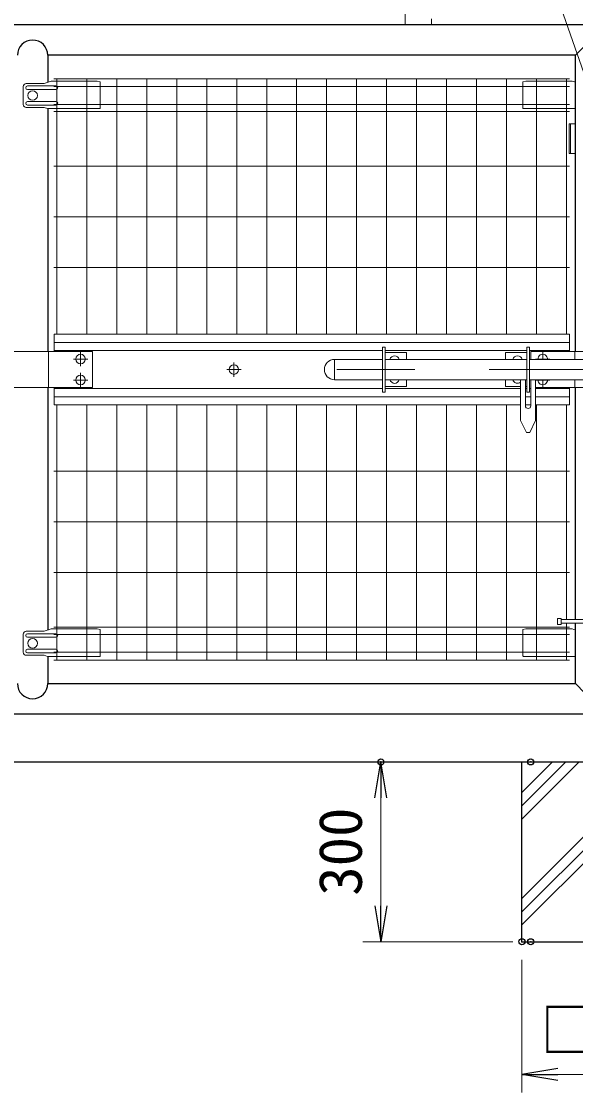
# Model space of a CAD drawing. Units: millimetres, scale not verified. Extents: x -6300 to 6300, y -4455 to 4455.
# Drawn here: x -2307 to -1382, y -2362 to -575 of the extents above; entities that cross this region are included whole.
import ezdxf
from ezdxf.enums import TextEntityAlignment as Align

# ---------------------------------------------------------------- set-up
doc = ezdxf.new("R2010")
doc.units = ezdxf.units.MM
doc.header["$LTSCALE"] = 20
doc.header["$PDMODE"] = 32
doc.header["$PDSIZE"] = 10
doc.linetypes.add('DASHED', pattern=[7.5, 6, -1.5])
doc.linetypes.add('USER1', pattern=[50.8, 31.75, -6.35, 6.35, -6.35])
for name, color, linetype, lineweight in [('0-0_D-DCR-HCH', 7, 'Continuous', 13), ('0-1_D-STR1', 1, 'Continuous', 25), ('0-2_D-BMK', 2, 'USER1', 13), ('0-4_D-STR3', 3, 'Continuous', 13), ('0-5_D-STR4', 7, 'Continuous', 25), ('0-6_D-STR-DIM', 7, 'Continuous', 13), ('0-8_Defpoints', 8, 'Continuous', 25), ('0-9_D-STR-TXT', 7, 'Continuous', 13), ('0-A_D-BGD', 7, 'Continuous', 25), ('0-B_D-STR2', 7, 'Continuous', 13)]:
    doc.layers.add(name, color=color, linetype=linetype, lineweight=lineweight)
doc.layers.add('0-7_0', color=7, linetype='Continuous')
doc.styles.add('ＭＳ ゴシック', font='')
doc.styles.get('ＭＳ ゴシック').set_extended_font_data('MS Gothic')

# ---------------------------------------------------------------- blocks, each defined once
blk = doc.blocks.new('_Open')
at = {"layer": '0-7_0'}
blk.add_line((-20, 3.333), (0, 0), dxfattribs=at)
blk.add_lwpolyline([(-20, -3.333), (0, 0), (-20, 0)], dxfattribs=at)

msp = doc.modelspace()

# ---------------------------------------------------------------- linework, layer by layer
at = {"layer": '0-0_D-DCR-HCH'}
for p, q in [((-1471.38, -1905.74), (-1376.16, -1810.52)), ((-1471.38, -1883.64), (-1398.26, -1810.52)), ((-1471.38, -1861.54), (-1420.36, -1810.52)), ((-1471.38, -2060.42), (-1302.98, -1892.02)), ((-1471.38, -2082.51), (-1299.39, -1910.52)), ((-1471.38, -2038.32), (-1343.58, -1910.52))]:
    msp.add_line(p, q, dxfattribs=at)
at = {"layer": '0-1_D-STR1'}
for p, q in [((-1331.38, -580.52), (-1382.18, -631.32)), ((-2262.48, -631.32), (-2262.48, -676.43)), ((-2262.48, -720.34), (-2262.48, -1125.76)), ((-2262.48, -1185.76), (-2262.48, -1590.43)), ((-1382.18, -1573.02), (-1382.18, -1185.76)), ((-2262.48, -1634.34), (-2262.48, -1679.72)), ((-1382.18, -1679.72), (-1366.28, -1695.62)), ((-3244.38, -1730.52), (-1366.78, -1730.52))]:
    msp.add_line(p, q, dxfattribs=at)
for points in [[(-1331.38, -1125.76), (-1331.38, -580.52), (-3244.38, -580.52), (-3244.38, -730.52)], [(-1382.18, -1125.76), (-1382.18, -631.32), (-2262.48, -631.32)], [(-1382.18, -1679.72), (-1382.18, -1669.72), (-1382.18, -1579.02)], [(-2262.48, -1679.72), (-1382.18, -1679.72), (-1382.18, -1669.72)]]:
    msp.add_lwpolyline(points, dxfattribs=at)
for centre, start, end in [((-2287.88, -631.32), 0, 180), ((-2287.88, -1679.72), 180, 0)]:
    msp.add_arc(centre, 25.4, start, end, dxfattribs=at)
at = {"layer": '0-2_D-BMK'}
for p, q in [((-2195.88, -1138.26), (-2219.88, -1138.26)), ((-2207.88, -1150.26), (-2207.88, -1126.26)), ((-1952.08, -1167.76), (-1952.08, -1143.76)), ((-1424.78, -1138.26), (-1448.78, -1138.26)), ((-1436.78, -1138.76), (-1436.78, -1126.26)), ((-2207.88, -1185.26), (-2207.88, -1161.26)), ((-1964.08, -1155.76), (-1940.08, -1155.76)), ((-891.13, -1155.76), (-1811.13, -1155.76)), ((-1650.08, -1155.76), (-1674.08, -1155.76)), ((-2195.88, -1173.26), (-2219.88, -1173.26)), ((-1424.78, -1173.26), (-1448.78, -1173.26)), ((-1436.78, -1185.26), (-1436.78, -1172.76))]:
    msp.add_line(p, q, dxfattribs=at)
at = {"layer": '0-4_D-STR3'}
for p, q in [((-1666.38, -580.52), (-1666.38, -557.3)), ((-1622.38, -580.52), (-1622.38, -570.61)), ((-1622.38, -580.52), (-1666.38, -580.52)), ((-2268.52, -678.52), (-2298.37, -678.52)), ((-2256.97, -674.52), (-2268.52, -678.52)), ((-2179.88, -674.52), (-2256.97, -674.52)), ((-2179.88, -674.52), (-2174.88, -675.52)), ((-2174.88, -675.52), (-2174.88, -719.34)), ((-1464.78, -674.52), (-1469.78, -675.52)), ((-1469.78, -675.52), (-1469.78, -719.34)), ((-1464.78, -674.52), (-1387.69, -674.52)), ((-1387.69, -674.52), (-1382.18, -676.43)), ((-2303.37, -683.52), (-2303.37, -713.52)), ((-2248.88, -682.52), (-2296.29, -682.52)), ((-2248.88, -688.52), (-2296.29, -688.52)), ((-2248.88, -708.52), (-2296.29, -708.52)), ((-2248.88, -714.52), (-2296.29, -714.52)), ((-2268.52, -718.52), (-2298.37, -718.52)), ((-2263.27, -720.34), (-2268.52, -718.52)), ((-2263.27, -720.34), (-2175.88, -720.34)), ((-1382.18, -720.34), (-1468.78, -720.34)), ((-1382.18, -745.52), (-1392.58, -745.52)), ((-1392.58, -745.52), (-1392.58, -795.52)), ((-1382.18, -795.52), (-1392.58, -795.52)), ((-1392.08, -1096.61), (-2252.08, -1096.61)), ((-2252.08, -1096.61), (-2252.08, -1125.76)), ((-1392.08, -1096.61), (-1392.08, -1125.76)), ((-2387.88, -1125.76), (-2187.88, -1125.76)), ((-2261.08, -1125.76), (-2261.08, -1185.76)), ((-1392.08, -1110.48), (-2252.08, -1110.48)), ((-1703.88, -1123.88), (-2252.08, -1123.88)), ((-2187.88, -1125.76), (-2187.88, -1185.76)), ((-1703.88, -1118.26), (-1703.88, -1193.26)), ((-1703.88, -1118.26), (-1699.38, -1118.26)), ((-1699.38, -1118.26), (-1699.38, -1193.26)), ((-1463.38, -1123.88), (-1699.38, -1123.88)), ((-1463.38, -1118.26), (-1463.38, -1193.26)), ((-1458.88, -1118.26), (-1463.38, -1118.26)), ((-1458.88, -1118.26), (-1458.88, -1193.26)), ((-1392.08, -1123.88), (-1458.88, -1123.88)), ((-1326.57, -1125.76), (-1456.78, -1125.76)), ((-1456.78, -1125.76), (-1456.78, -1138.76)), ((-1383.03, -1125.76), (-1383.03, -1138.76)), ((-1784.13, -1138.76), (-1784.13, -1172.76)), ((-1703.88, -1138.76), (-1784.13, -1138.76)), ((-1699.38, -1127.26), (-1663.88, -1127.26)), ((-1463.38, -1138.76), (-1699.38, -1138.76)), ((-1663.88, -1127.26), (-1663.88, -1138.76)), ((-1498.88, -1127.26), (-1498.88, -1138.76)), ((-1463.38, -1127.26), (-1498.88, -1127.26)), ((-1183.88, -1138.76), (-1458.88, -1138.76)), ((-1703.88, -1172.76), (-1784.13, -1172.76)), ((-1463.38, -1172.76), (-1699.38, -1172.76)), ((-1663.88, -1172.76), (-1663.88, -1184.26)), ((-1498.88, -1172.76), (-1498.88, -1184.26)), ((-1473.63, -1172.76), (-1473.63, -1240.76)), ((-1465.63, -1172.76), (-1465.63, -1216.26)), ((-1183.88, -1172.76), (-1458.88, -1172.76)), ((-1456.78, -1172.76), (-1456.78, -1185.76)), ((-1456.63, -1172.76), (-1456.63, -1216.26)), ((-1448.63, -1172.76), (-1448.63, -1240.76)), ((-1383.03, -1172.76), (-1383.03, -1185.76)), ((-2387.88, -1185.76), (-2187.88, -1185.76)), ((-2252.08, -1185.76), (-2252.08, -1214.91)), ((-1703.88, -1187.64), (-2252.08, -1187.64)), ((-1703.88, -1193.26), (-1699.38, -1193.26)), ((-1699.38, -1184.26), (-1663.88, -1184.26)), ((-1473.63, -1187.64), (-1699.38, -1187.64)), ((-1473.63, -1184.26), (-1498.88, -1184.26)), ((-1463.38, -1184.26), (-1465.63, -1184.26)), ((-1463.38, -1187.64), (-1465.63, -1187.64)), ((-1458.88, -1193.26), (-1463.38, -1193.26)), ((-1456.63, -1187.64), (-1458.88, -1187.64)), ((-1456.63, -1185.76), (-1456.78, -1185.76)), ((-1326.57, -1185.76), (-1448.63, -1185.76)), ((-1392.08, -1187.64), (-1448.63, -1187.64)), ((-1392.08, -1185.76), (-1392.08, -1214.91)), ((-1473.63, -1201.04), (-2252.08, -1201.04)), ((-1473.63, -1214.91), (-2252.08, -1214.91)), ((-1456.63, -1201.04), (-1465.63, -1201.04)), ((-1456.63, -1214.91), (-1465.63, -1214.91)), ((-1392.08, -1201.04), (-1448.63, -1201.04)), ((-1392.08, -1214.91), (-1448.63, -1214.91)), ((-1464.13, -1260.76), (-1473.63, -1240.76)), ((-1458.13, -1260.76), (-1448.63, -1240.76)), ((-1458.13, -1260.76), (-1464.13, -1260.76)), ((-1412.28, -1581.02), (-1412.28, -1571.02)), ((-1412.28, -1571.02), (-1406.28, -1571.02)), ((-1406.28, -1581.02), (-1406.28, -1571.02)), ((-2256.97, -1588.52), (-2268.52, -1592.52)), ((-2179.88, -1588.52), (-2256.97, -1588.52)), ((-2179.88, -1588.52), (-2174.88, -1589.52)), ((-2174.88, -1589.52), (-2174.88, -1633.34)), ((-1464.78, -1588.52), (-1469.78, -1589.52)), ((-1469.78, -1589.52), (-1469.78, -1633.34)), ((-1464.78, -1588.52), (-1387.69, -1588.52)), ((-1412.28, -1581.02), (-1406.28, -1581.02)), ((-1406.28, -1573.02), (-1366.28, -1573.02)), ((-1406.28, -1579.02), (-1366.28, -1579.02)), ((-1387.69, -1588.52), (-1382.18, -1590.43)), ((-2303.37, -1597.52), (-2303.37, -1627.52)), ((-2268.52, -1592.52), (-2298.37, -1592.52)), ((-2248.88, -1596.52), (-2296.29, -1596.52)), ((-2248.88, -1602.52), (-2296.29, -1602.52)), ((-2248.88, -1622.52), (-2296.29, -1622.52)), ((-2268.52, -1632.52), (-2298.37, -1632.52)), ((-2248.88, -1628.52), (-2296.29, -1628.52)), ((-2263.27, -1634.34), (-2268.52, -1632.52)), ((-2263.27, -1634.34), (-2175.88, -1634.34)), ((-1382.18, -1634.34), (-1468.78, -1634.34))]:
    msp.add_line(p, q, dxfattribs=at)
at = {"layer": '0-4_D-STR3', "linetype": 'DASHED'}
msp.add_line((-1390.55, -745.52), (-1390.55, -795.52), dxfattribs=at)
at = {"layer": '0-4_D-STR3'}
for centre in [(-2287.88, -698.52), (-2207.88, -1138.26), (-1952.08, -1155.76), (-2207.88, -1173.26), (-2287.88, -1612.52)]:
    msp.add_circle(centre, 8, dxfattribs=at)
for centre, radius, start, end in [((-2298.37, -683.52), 5, 90, 180), ((-2296.29, -685.52), 3, 90, 270), ((-2248.88, -685.52), 3, 270, 90), ((-2298.37, -713.52), 5, 180, 270), ((-2296.29, -711.52), 3, 90, 270), ((-2248.88, -711.52), 3, 270, 90), ((-2175.88, -719.34), 1, 270, 0), ((-1468.78, -719.34), 1, 180, 270), ((-1784.13, -1155.76), 17, 90, 270), ((-1683.88, -1140.76), 8, 14.47751, 165.52249), ((-1478.88, -1140.76), 8, 14.47751, 165.52249), ((-1436.78, -1138.26), 8, 356.41668, 183.58332), ((-1683.88, -1170.76), 8, 194.47751, 345.52249), ((-1478.88, -1170.76), 8, 194.47751, 311.0145), ((-1436.78, -1173.26), 8, 176.41668, 3.58332), ((-1461.13, -1216.26), 4.5, 180, 0), ((-2298.37, -1597.52), 5, 90, 180), ((-2296.29, -1599.52), 3, 90, 270), ((-2248.88, -1599.52), 3, 270, 90), ((-2296.29, -1625.52), 3, 90, 270), ((-2248.88, -1625.52), 3, 270, 90), ((-2298.37, -1627.52), 5, 180, 270), ((-2175.88, -1633.34), 1, 270, 0), ((-1468.78, -1633.34), 1, 180, 270)]:
    msp.add_arc(centre, radius, start, end, dxfattribs=at)
at = {"layer": '0-5_D-STR4'}
for q in [(-1471.38, -1810.52), (-1171.38, -2110.52)]:
    msp.add_line((-1471.38, -2110.52), q, dxfattribs=at)
at = {"layer": '0-6_D-STR-DIM'}
for p, q in [((-1486.78, -1810.52), (-1736.78, -1810.52)), ((-1706.78, -2050.52), (-1706.78, -1870.52)), ((-1486.78, -2110.52), (-1736.78, -2110.52)), ((-1471.38, -2140.52), (-1471.38, -2362.23)), ((-1411.38, -2332.23), (-1231.38, -2332.23))]:
    msp.add_line(p, q, dxfattribs=at)
at = {"layer": '0-8_Defpoints'}
for p in [(-1706.78, -1810.52), (-1456.78, -1810.52), (-1471.38, -2110.52), (-1456.78, -2110.52)]:
    msp.add_point(p, dxfattribs=at)
at = {"layer": '0-9_D-STR-TXT'}
msp.add_lwpolyline([(-1810.49, -388.91), (-1463.04, -388.91), (-1321.85, -792.43)], dxfattribs=at)
at = {"layer": '0-A_D-BGD'}
msp.add_line((-3071.38, -1810.52), (-1366.78, -1810.52), dxfattribs=at)
at = {"layer": '0-B_D-STR2'}
for p, q in [((-1392.33, -670.52), (-2252.33, -670.52)), ((-2247.33, -1096.61), (-2247.33, -670.52)), ((-2197.33, -1096.61), (-2197.33, -670.52)), ((-2147.33, -1096.61), (-2147.33, -670.52)), ((-2097.33, -1096.61), (-2097.33, -670.52)), ((-2047.33, -1096.61), (-2047.33, -670.52)), ((-1997.33, -1096.61), (-1997.33, -670.52)), ((-1947.33, -1096.61), (-1947.33, -670.52)), ((-1897.33, -1096.61), (-1897.33, -670.52)), ((-1847.33, -1096.61), (-1847.33, -670.52)), ((-1797.33, -1096.61), (-1797.33, -670.52)), ((-1747.33, -1096.61), (-1747.33, -670.52)), ((-1697.33, -1096.61), (-1697.33, -670.52)), ((-1647.33, -1096.61), (-1647.33, -670.52)), ((-1597.33, -1096.61), (-1597.33, -670.52)), ((-1547.33, -1096.61), (-1547.33, -670.52)), ((-1497.33, -1096.61), (-1497.33, -670.52)), ((-1447.33, -1096.61), (-1447.33, -670.52)), ((-1397.33, -1096.61), (-1397.33, -670.52)), ((-1392.33, -683.62), (-2252.33, -683.62)), ((-1392.33, -713.42), (-2252.33, -713.42)), ((-1392.33, -725.28), (-2252.33, -725.28)), ((-1392.33, -816.52), (-2252.33, -816.52)), ((-1392.33, -901.02), (-2252.33, -901.02)), ((-1392.33, -985.52), (-2252.33, -985.52)), ((-2247.33, -1640.52), (-2247.33, -1214.91)), ((-2197.33, -1640.52), (-2197.33, -1214.91)), ((-2147.33, -1640.52), (-2147.33, -1214.91)), ((-2097.33, -1640.52), (-2097.33, -1214.91)), ((-2047.33, -1640.52), (-2047.33, -1214.91)), ((-1997.33, -1640.52), (-1997.33, -1214.91)), ((-1947.33, -1640.52), (-1947.33, -1214.91)), ((-1897.33, -1640.52), (-1897.33, -1214.91)), ((-1847.33, -1640.52), (-1847.33, -1214.91)), ((-1797.33, -1640.52), (-1797.33, -1214.91)), ((-1747.33, -1640.52), (-1747.33, -1214.91)), ((-1697.33, -1640.52), (-1697.33, -1214.91)), ((-1647.33, -1640.52), (-1647.33, -1214.91)), ((-1597.33, -1640.52), (-1597.33, -1214.91)), ((-1547.33, -1640.52), (-1547.33, -1214.91)), ((-1497.33, -1640.52), (-1497.33, -1214.91)), ((-1447.33, -1640.52), (-1447.33, -1214.91)), ((-1397.33, -1573.02), (-1397.33, -1214.91)), ((-1392.33, -1325.52), (-2252.33, -1325.52)), ((-1392.33, -1410.02), (-2252.33, -1410.02)), ((-1392.33, -1494.52), (-2252.33, -1494.52)), ((-1392.33, -1585.76), (-2252.33, -1585.76)), ((-1397.33, -1640.52), (-1397.33, -1579.02)), ((-1392.33, -1597.62), (-2252.33, -1597.62)), ((-1392.33, -1627.42), (-2252.33, -1627.42)), ((-1392.33, -1640.52), (-2252.33, -1640.52))]:
    msp.add_line(p, q, dxfattribs=at)

# ---------------------------------------------------------------- block references
at = {"layer": '0-6_D-STR-DIM', "xscale": 3, "yscale": 3}
for p, rotation in [((-1706.78, -1810.52), 90), ((-1706.78, -2110.52), 270), ((-1471.38, -2332.23), 180)]:
    msp.add_blockref('_Open', p, dxfattribs=dict(at, rotation=rotation))

# ---------------------------------------------------------------- texts
at = {"layer": '0-6_D-STR-DIM', "style": 'ＭＳ ゴシック'}
msp.add_text('300', height=72.14, rotation=90, dxfattribs=at).set_placement((-1716.9, -2033.83), align=Align.BOTTOM_LEFT)
msp.add_text('□300', height=72.14, dxfattribs=at).set_placement((-1440.81, -2315.74), align=Align.BOTTOM_LEFT)

doc.saveas('drawing.dxf')
